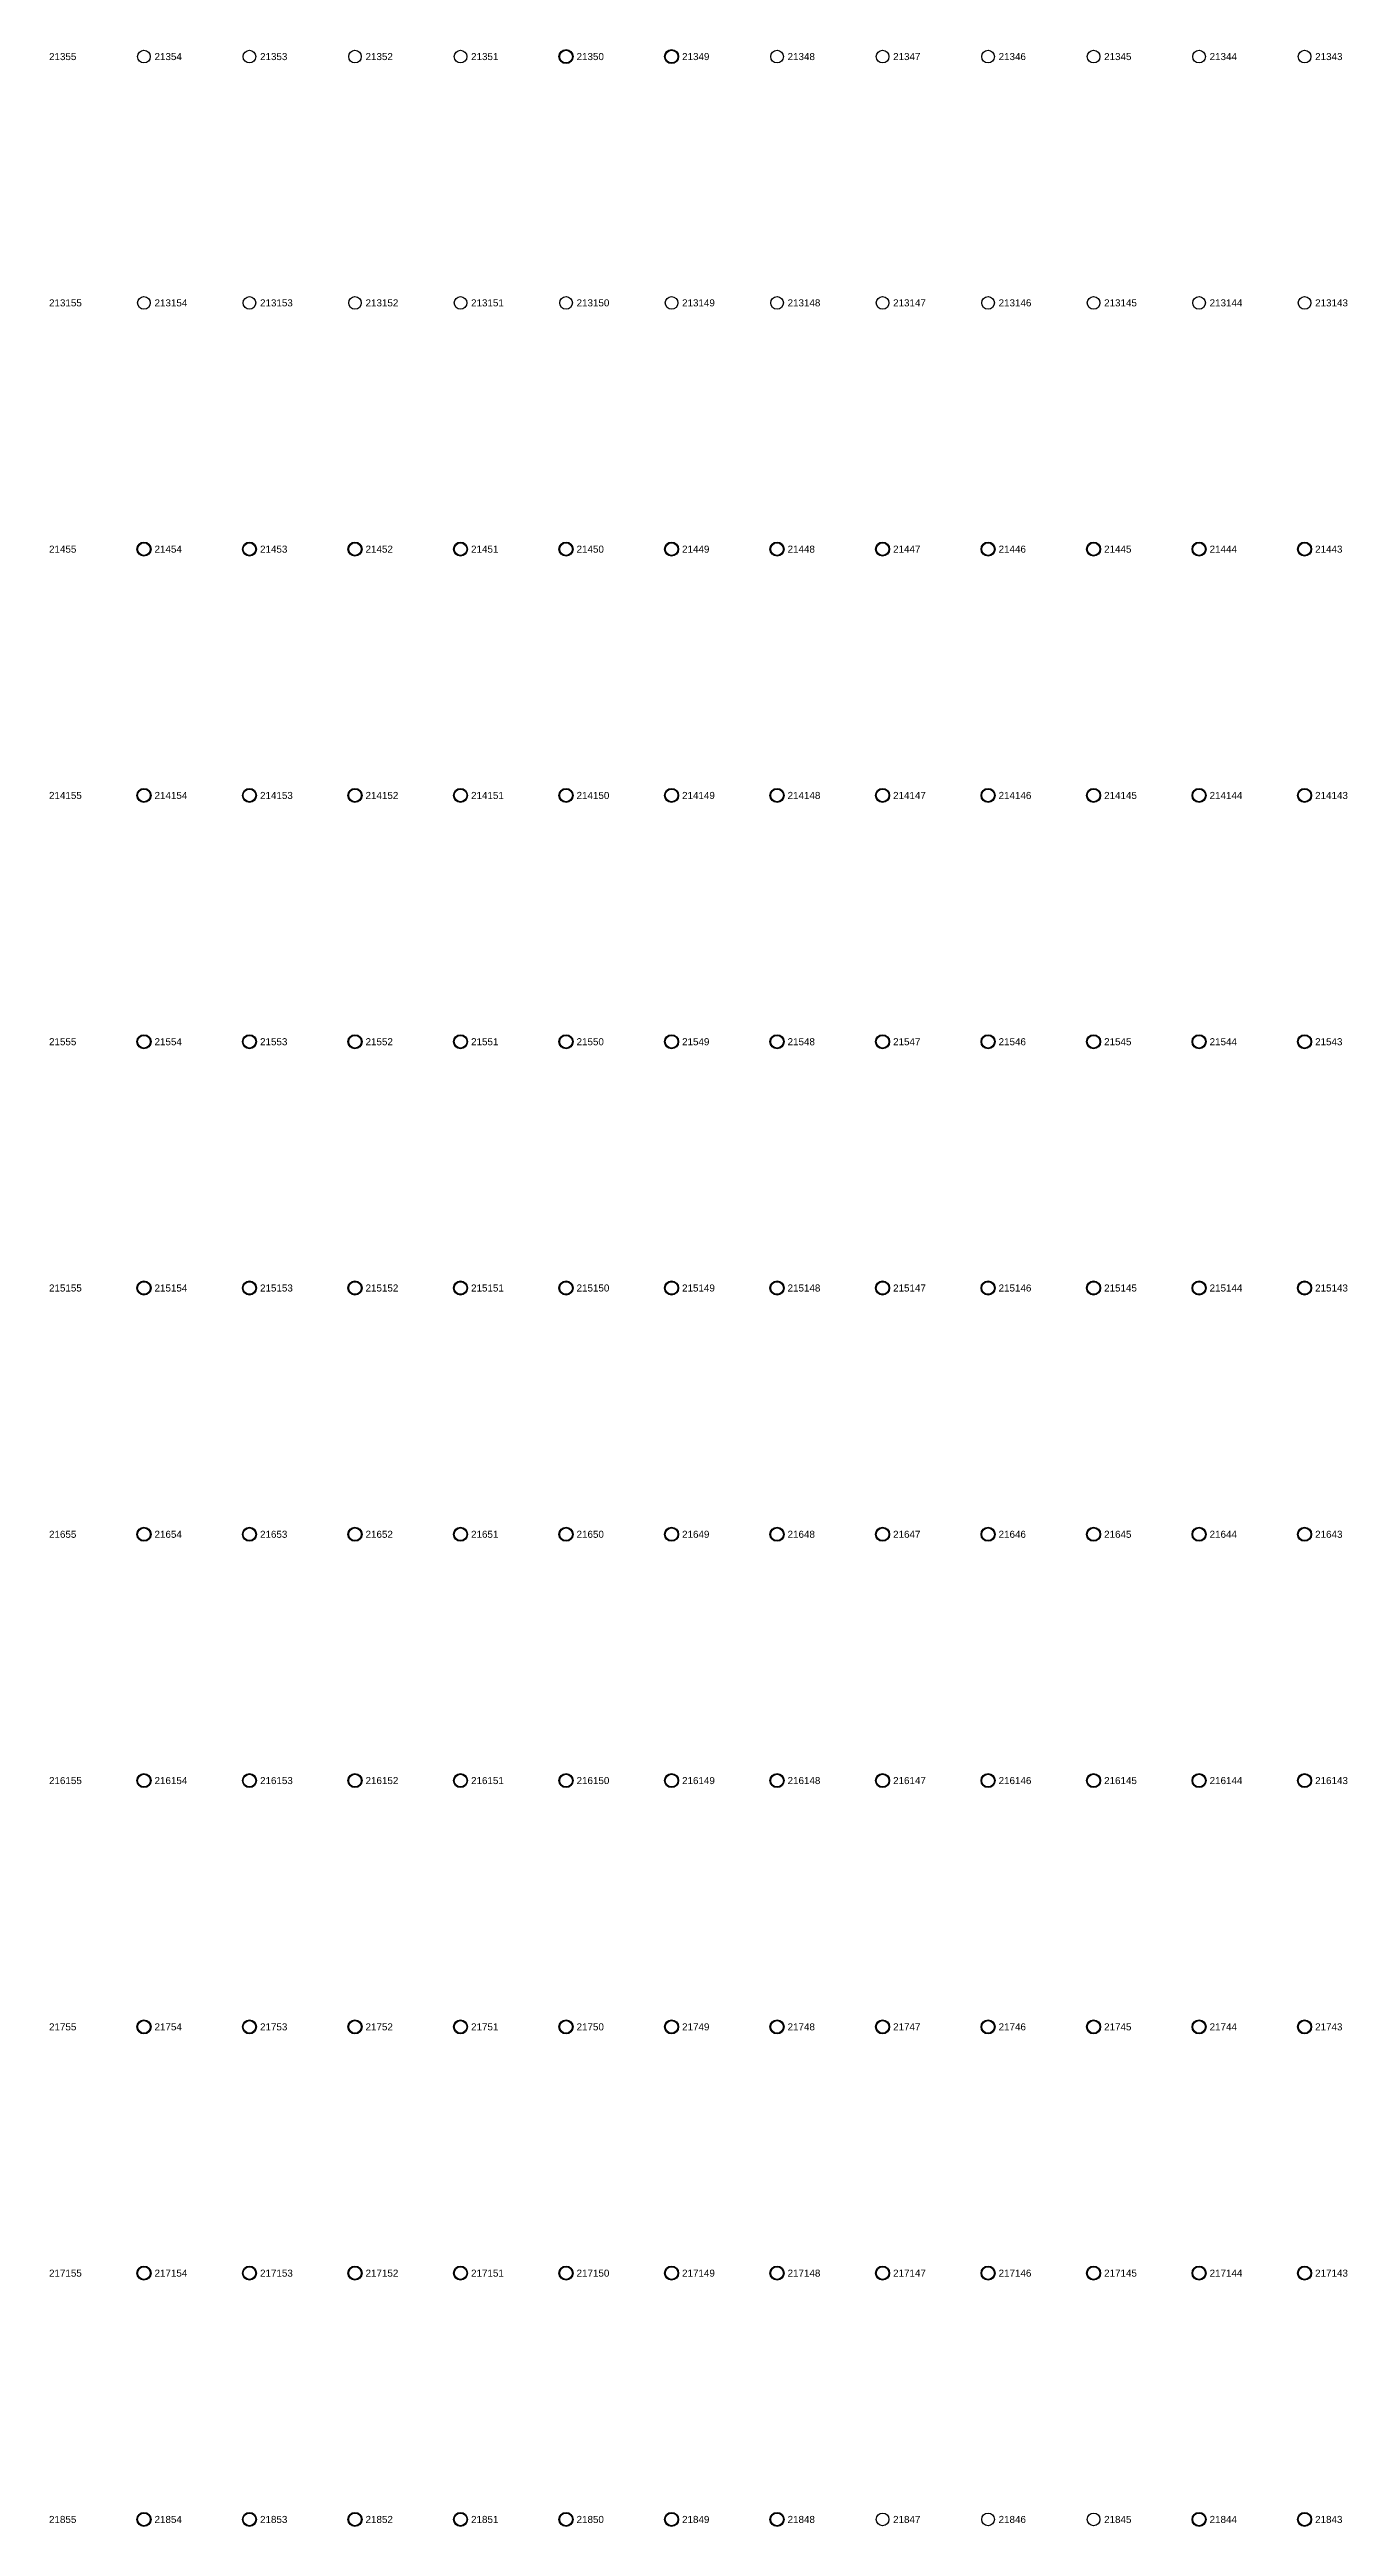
# Model space of a CAD drawing. Extents: x -5 to 376, y -217 to 241.
# Drawn here: x 137.8 to 184.7, y -94.9 to -5.5 of the extents above; entities that cross this region are included whole.
import ezdxf

# ---------------------------------------------------------------- set-up
doc = ezdxf.new("R2010")
doc.units = 0
for name, color, linetype in [('FIXTURE_INTERFACE_PIN', 4, 'CONTINUOUS'), ('GROUND_INTERFACE_PIN', 6, 'CONTINUOUS'), ('TESTER_INTERFACE_PIN', 144, 'CONTINUOUS'), ('TESTER_INTERFACE_PIN_LABEL', 144, 'CONTINUOUS')]:
    doc.layers.add(name, color=color, linetype=linetype)
doc.styles.get("Standard").update_dxf_attribs({"font": 'arial.ttf'})

msp = doc.modelspace()

# ---------------------------------------------------------------- linework, layer by layer
at = {"layer": 'FIXTURE_INTERFACE_PIN'}
for centre in [(141.25194, -23.5585), (145.06194, -23.5585), (148.87194, -23.5585), (152.68194, -23.5585), (156.49194, -23.5585), (160.30194, -23.5585), (164.11194, -23.5585), (167.92194, -23.5585), (171.73194, -23.5585), (175.54194, -23.5585), (179.35194, -23.5585), (183.16194, -23.5585), (141.25194, -32.4485), (145.06194, -32.4485), (148.87194, -32.4485), (152.68194, -32.4485), (156.49194, -32.4485), (160.30194, -32.4485), (164.11194, -32.4485), (167.92194, -32.4485), (171.73194, -32.4485), (175.54194, -32.4485), (179.35194, -32.4485), (183.16194, -32.4485), (141.25194, -41.3385), (145.06194, -41.3385), (148.87194, -41.3385), (152.68194, -41.3385), (156.49194, -41.3385), (160.30194, -41.3385), (164.11194, -41.3385), (167.92194, -41.3385), (171.73194, -41.3385), (175.54194, -41.3385), (179.35194, -41.3385), (183.16194, -41.3385), (141.25194, -50.2285), (145.06194, -50.2285), (148.87194, -50.2285), (152.68194, -50.2285), (156.49194, -50.2285), (160.30194, -50.2285), (164.11194, -50.2285), (167.92194, -50.2285), (171.73194, -50.2285), (175.54194, -50.2285), (179.35194, -50.2285), (183.16194, -50.2285), (141.25194, -59.1185), (145.06194, -59.1185), (148.87194, -59.1185), (152.68194, -59.1185), (156.49194, -59.1185), (160.30194, -59.1185), (164.11194, -59.1185), (167.92194, -59.1185), (171.73194, -59.1185), (175.54194, -59.1185), (179.35194, -59.1185), (183.16194, -59.1185), (141.25194, -68.0085), (145.06194, -68.0085), (148.87194, -68.0085), (152.68194, -68.0085), (156.49194, -68.0085), (160.30194, -68.0085), (164.11194, -68.0085), (167.92194, -68.0085), (171.73194, -68.0085), (175.54194, -68.0085), (179.35194, -68.0085), (183.16194, -68.0085), (141.25194, -76.8985), (145.06194, -76.8985), (148.87194, -76.8985), (152.68194, -76.8985), (156.49194, -76.8985), (160.30194, -76.8985), (164.11194, -76.8985), (167.92194, -76.8985), (171.73194, -76.8985), (175.54194, -76.8985), (179.35194, -76.8985), (183.16194, -76.8985), (141.25194, -85.7885), (145.06194, -85.7885), (148.87194, -85.7885), (152.68194, -85.7885), (156.49194, -85.7885), (160.30194, -85.7885), (164.11194, -85.7885), (167.92194, -85.7885), (171.73194, -85.7885), (175.54194, -85.7885), (179.35194, -85.7885), (183.16194, -85.7885), (141.25194, -94.6785), (145.06194, -94.6785), (148.87194, -94.6785), (152.68194, -94.6785), (156.49194, -94.6785), (160.30194, -94.6785), (164.11194, -94.6785), (179.35194, -94.6785), (183.16194, -94.6785)]:
    msp.add_circle(centre, 0.254, dxfattribs=at)
at = {"layer": 'GROUND_INTERFACE_PIN'}
for centre in [(156.49194, -5.7785), (160.30194, -5.7785)]:
    msp.add_circle(centre, 0.254, dxfattribs=at)
at = {"layer": 'TESTER_INTERFACE_PIN'}
for centre in [(141.25194, -5.7785), (145.06194, -5.7785), (148.87194, -5.7785), (152.68194, -5.7785), (156.49194, -5.7785), (160.30194, -5.7785), (164.11194, -5.7785), (167.92194, -5.7785), (171.73194, -5.7785), (175.54194, -5.7785), (179.35194, -5.7785), (183.16194, -5.7785), (141.25194, -14.6685), (145.06194, -14.6685), (148.87194, -14.6685), (152.68194, -14.6685), (156.49194, -14.6685), (160.30194, -14.6685), (164.11194, -14.6685), (167.92194, -14.6685), (171.73194, -14.6685), (175.54194, -14.6685), (179.35194, -14.6685), (183.16194, -14.6685), (141.25194, -23.5585), (145.06194, -23.5585), (148.87194, -23.5585), (152.68194, -23.5585), (156.49194, -23.5585), (160.30194, -23.5585), (164.11194, -23.5585), (167.92194, -23.5585), (171.73194, -23.5585), (175.54194, -23.5585), (179.35194, -23.5585), (183.16194, -23.5585), (141.25194, -32.4485), (145.06194, -32.4485), (148.87194, -32.4485), (152.68194, -32.4485), (156.49194, -32.4485), (160.30194, -32.4485), (164.11194, -32.4485), (167.92194, -32.4485), (171.73194, -32.4485), (175.54194, -32.4485), (179.35194, -32.4485), (183.16194, -32.4485), (141.25194, -41.3385), (145.06194, -41.3385), (148.87194, -41.3385), (152.68194, -41.3385), (156.49194, -41.3385), (160.30194, -41.3385), (164.11194, -41.3385), (167.92194, -41.3385), (171.73194, -41.3385), (175.54194, -41.3385), (179.35194, -41.3385), (183.16194, -41.3385), (141.25194, -50.2285), (145.06194, -50.2285), (148.87194, -50.2285), (152.68194, -50.2285), (156.49194, -50.2285), (160.30194, -50.2285), (164.11194, -50.2285), (167.92194, -50.2285), (171.73194, -50.2285), (175.54194, -50.2285), (179.35194, -50.2285), (183.16194, -50.2285), (141.25194, -59.1185), (145.06194, -59.1185), (148.87194, -59.1185), (152.68194, -59.1185), (156.49194, -59.1185), (160.30194, -59.1185), (164.11194, -59.1185), (167.92194, -59.1185), (171.73194, -59.1185), (175.54194, -59.1185), (179.35194, -59.1185), (183.16194, -59.1185), (141.25194, -68.0085), (145.06194, -68.0085), (148.87194, -68.0085), (152.68194, -68.0085), (156.49194, -68.0085), (160.30194, -68.0085), (164.11194, -68.0085), (167.92194, -68.0085), (171.73194, -68.0085), (175.54194, -68.0085), (179.35194, -68.0085), (183.16194, -68.0085), (141.25194, -76.8985), (145.06194, -76.8985), (148.87194, -76.8985), (152.68194, -76.8985), (156.49194, -76.8985), (160.30194, -76.8985), (164.11194, -76.8985), (167.92194, -76.8985), (171.73194, -76.8985), (175.54194, -76.8985), (179.35194, -76.8985), (183.16194, -76.8985), (141.25194, -85.7885), (145.06194, -85.7885), (148.87194, -85.7885), (152.68194, -85.7885), (156.49194, -85.7885), (160.30194, -85.7885), (164.11194, -85.7885), (167.92194, -85.7885), (171.73194, -85.7885), (175.54194, -85.7885), (179.35194, -85.7885), (183.16194, -85.7885), (141.25194, -94.6785), (145.06194, -94.6785), (148.87194, -94.6785), (152.68194, -94.6785), (156.49194, -94.6785), (160.30194, -94.6785), (164.11194, -94.6785), (167.92194, -94.6785), (171.73194, -94.6785), (175.54194, -94.6785), (179.35194, -94.6785), (183.16194, -94.6785)]:
    msp.add_circle(centre, 0.2286, dxfattribs=at)

# ---------------------------------------------------------------- texts
at = {"layer": 'TESTER_INTERFACE_PIN_LABEL'}
for s, p in [('21355', (137.82294, -5.9055)), ('21354', (141.63294, -5.9055)), ('21353', (145.44294, -5.9055)), ('21352', (149.25294, -5.9055)), ('21351', (153.06294, -5.9055)), ('21350', (156.87294, -5.9055)), ('21349', (160.68294, -5.9055)), ('21348', (164.49294, -5.9055)), ('21347', (168.30294, -5.9055)), ('21346', (172.11294, -5.9055)), ('21345', (175.92294, -5.9055)), ('21344', (179.73294, -5.9055)), ('21343', (183.54294, -5.9055)), ('213155', (137.82294, -14.7955)), ('213154', (141.63294, -14.7955)), ('213153', (145.44294, -14.7955)), ('213152', (149.25294, -14.7955)), ('213151', (153.06294, -14.7955)), ('213150', (156.87294, -14.7955)), ('213149', (160.68294, -14.7955)), ('213148', (164.49294, -14.7955)), ('213147', (168.30294, -14.7955)), ('213146', (172.11294, -14.7955)), ('213145', (175.92294, -14.7955)), ('213144', (179.73294, -14.7955)), ('213143', (183.54294, -14.7955)), ('21455', (137.82294, -23.6855)), ('21454', (141.63294, -23.6855)), ('21453', (145.44294, -23.6855)), ('21452', (149.25294, -23.6855)), ('21451', (153.06294, -23.6855)), ('21450', (156.87294, -23.6855)), ('21449', (160.68294, -23.6855)), ('21448', (164.49294, -23.6855)), ('21447', (168.30294, -23.6855)), ('21446', (172.11294, -23.6855)), ('21445', (175.92294, -23.6855)), ('21444', (179.73294, -23.6855)), ('21443', (183.54294, -23.6855)), ('214155', (137.82294, -32.5755)), ('214154', (141.63294, -32.5755)), ('214153', (145.44294, -32.5755)), ('214152', (149.25294, -32.5755)), ('214151', (153.06294, -32.5755)), ('214150', (156.87294, -32.5755)), ('214149', (160.68294, -32.5755)), ('214148', (164.49294, -32.5755)), ('214147', (168.30294, -32.5755)), ('214146', (172.11294, -32.5755)), ('214145', (175.92294, -32.5755)), ('214144', (179.73294, -32.5755)), ('214143', (183.54294, -32.5755)), ('21555', (137.82294, -41.4655)), ('21554', (141.63294, -41.4655)), ('21553', (145.44294, -41.4655)), ('21552', (149.25294, -41.4655)), ('21551', (153.06294, -41.4655)), ('21550', (156.87294, -41.4655)), ('21549', (160.68294, -41.4655)), ('21548', (164.49294, -41.4655)), ('21547', (168.30294, -41.4655)), ('21546', (172.11294, -41.4655)), ('21545', (175.92294, -41.4655)), ('21544', (179.73294, -41.4655)), ('21543', (183.54294, -41.4655)), ('215155', (137.82294, -50.3555)), ('215154', (141.63294, -50.3555)), ('215153', (145.44294, -50.3555)), ('215152', (149.25294, -50.3555)), ('215151', (153.06294, -50.3555)), ('215150', (156.87294, -50.3555)), ('215149', (160.68294, -50.3555)), ('215148', (164.49294, -50.3555)), ('215147', (168.30294, -50.3555)), ('215146', (172.11294, -50.3555)), ('215145', (175.92294, -50.3555)), ('215144', (179.73294, -50.3555)), ('215143', (183.54294, -50.3555)), ('21655', (137.82294, -59.2455)), ('21654', (141.63294, -59.2455)), ('21653', (145.44294, -59.2455)), ('21652', (149.25294, -59.2455)), ('21651', (153.06294, -59.2455)), ('21650', (156.87294, -59.2455)), ('21649', (160.68294, -59.2455)), ('21648', (164.49294, -59.2455)), ('21647', (168.30294, -59.2455)), ('21646', (172.11294, -59.2455)), ('21645', (175.92294, -59.2455)), ('21644', (179.73294, -59.2455)), ('21643', (183.54294, -59.2455)), ('216155', (137.82294, -68.1355)), ('216154', (141.63294, -68.1355)), ('216153', (145.44294, -68.1355)), ('216152', (149.25294, -68.1355)), ('216151', (153.06294, -68.1355)), ('216150', (156.87294, -68.1355)), ('216149', (160.68294, -68.1355)), ('216148', (164.49294, -68.1355)), ('216147', (168.30294, -68.1355)), ('216146', (172.11294, -68.1355)), ('216145', (175.92294, -68.1355)), ('216144', (179.73294, -68.1355)), ('216143', (183.54294, -68.1355)), ('21755', (137.82294, -77.0255)), ('21754', (141.63294, -77.0255)), ('21753', (145.44294, -77.0255)), ('21752', (149.25294, -77.0255)), ('21751', (153.06294, -77.0255)), ('21750', (156.87294, -77.0255)), ('21749', (160.68294, -77.0255)), ('21748', (164.49294, -77.0255)), ('21747', (168.30294, -77.0255)), ('21746', (172.11294, -77.0255)), ('21745', (175.92294, -77.0255)), ('21744', (179.73294, -77.0255)), ('21743', (183.54294, -77.0255)), ('217155', (137.82294, -85.9155)), ('217154', (141.63294, -85.9155)), ('217153', (145.44294, -85.9155)), ('217152', (149.25294, -85.9155)), ('217151', (153.06294, -85.9155)), ('217150', (156.87294, -85.9155)), ('217149', (160.68294, -85.9155)), ('217148', (164.49294, -85.9155)), ('217147', (168.30294, -85.9155)), ('217146', (172.11294, -85.9155)), ('217145', (175.92294, -85.9155)), ('217144', (179.73294, -85.9155)), ('217143', (183.54294, -85.9155)), ('21855', (137.82294, -94.8055)), ('21854', (141.63294, -94.8055)), ('21853', (145.44294, -94.8055)), ('21852', (149.25294, -94.8055)), ('21851', (153.06294, -94.8055)), ('21850', (156.87294, -94.8055)), ('21849', (160.68294, -94.8055)), ('21848', (164.49294, -94.8055)), ('21847', (168.30294, -94.8055)), ('21846', (172.11294, -94.8055)), ('21845', (175.92294, -94.8055)), ('21844', (179.73294, -94.8055)), ('21843', (183.54294, -94.8055))]:
    msp.add_text(s, height=0.254, dxfattribs=at).set_placement(p)

doc.saveas('drawing.dxf')
